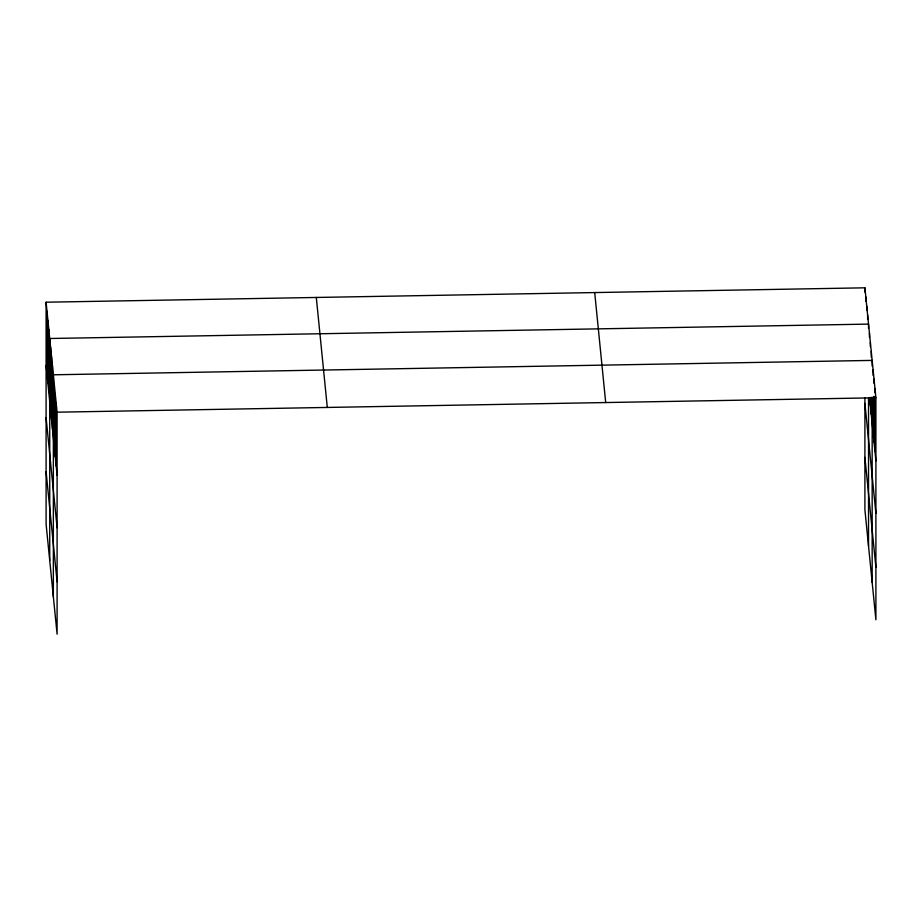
<?xml version="1.0" encoding="UTF-8"?>
<svg xmlns="http://www.w3.org/2000/svg" width="922" height="922" viewBox="0 0 922 922"><rect width="100%" height="100%" fill="white"/><g stroke="black" fill="none" stroke-linecap="round" stroke-linejoin="round"><path stroke-width="1.38" d="M868.536 397.981L868.536 546.101M46.1 302.209L57.095 412.192L57.095 634.186L46.1 524.203L46.1 302.209L864.905 287.814L875.9 397.797L875.9 619.791L864.905 509.808L864.905 397.981M57.095 412.192L875.9 397.797M869.573 397.589L875.9 460.908M864.905 403.363L875.9 513.347M864.905 457.381L875.9 567.364M594.702 292.562L605.696 402.545M316.304 297.46L327.298 407.443M46.1 365.319L57.095 475.303M46.1 417.758L57.095 527.741M46.1 471.776L57.095 581.759M874.966 388.45L874.966 392.749M874.966 397.048L874.966 451.561M874.033 379.092L874.033 383.402M874.033 396.31L874.033 442.214M873.099 369.745L873.099 375.485M873.099 397.002L873.099 432.867M872.166 366.138L872.166 360.398L53.349 374.793L53.349 596.799M872.166 397.693L872.166 582.404M871.255 351.328L871.255 357.068M871.255 397.232L871.255 414.439M870.345 342.258L870.345 346.557M870.345 398.2L870.345 405.369M869.446 333.176L869.446 337.487M868.536 328.405L868.536 324.106L49.73 338.501L49.73 560.495M867.625 315.036L867.625 319.335M866.726 305.954L866.726 310.265M865.816 296.884L865.816 301.194M864.905 287.814L864.905 292.113M56.15 402.845L56.15 465.956M55.216 393.487L55.216 456.609M54.283 384.14L54.283 447.262M52.45 365.723L52.45 428.834M51.54 356.653L51.54 419.764M50.629 347.571L50.629 410.693M48.82 329.431L48.82 392.542M47.909 320.349L47.909 383.471M47.01 311.279L47.01 374.401"/></g></svg>
